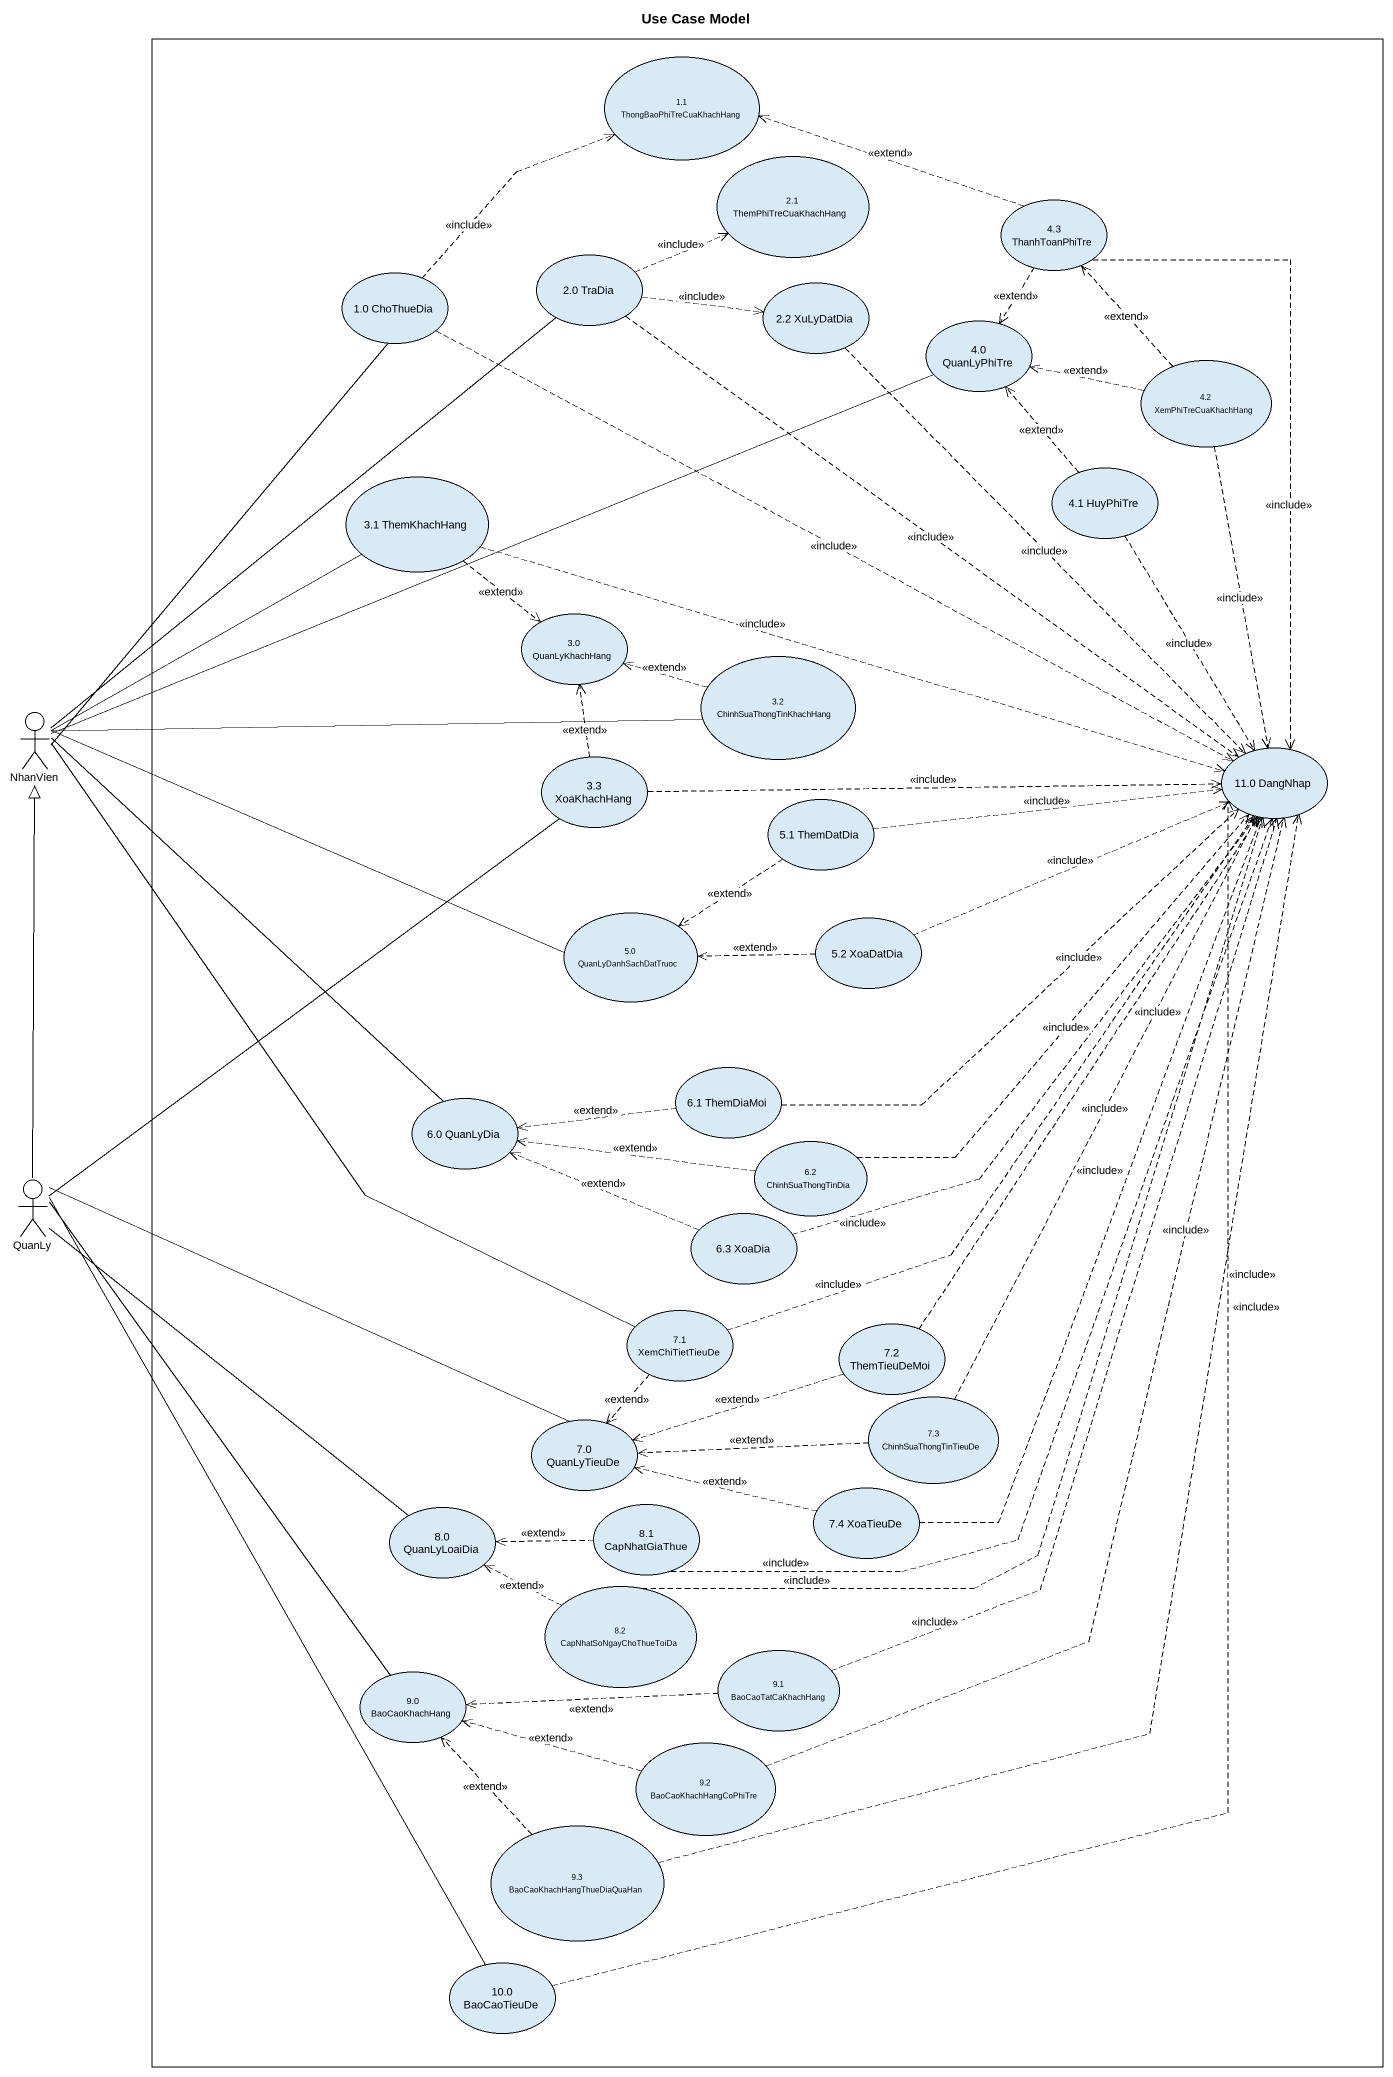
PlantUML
@startuml
title Use Case Model
rectangle " " as rectangle1 {
  usecase "1.1 ThongBaoPhiTreCuaKhachHang" as u1_1_ThongBaoPhiTreCuaKhachHa
  usecase "2.1 ThemPhiTreCuaKhachHang" as u2_1_ThemPhiTreCuaKhachHang
  usecase "4.3 ThanhToanPhiTre" as u4_3_ThanhToanPhiTre
  usecase "1.0 ChoThueDia" as u1_0_ChoThueDia
  usecase "2.0 TraDia" as u2_0_TraDia
  usecase "2.2 XuLyDatDia" as u2_2_XuLyDatDia
  usecase "4.0 QuanLyPhiTre" as u4_0_QuanLyPhiTre
  usecase "4.2 XemPhiTreCuaKhachHang" as u4_2_XemPhiTreCuaKhachHang
  usecase "4.1 HuyPhiTre" as u4_1_HuyPhiTre
  usecase "3.1 ThemKhachHang" as u3_1_ThemKhachHang
  usecase "3.0 QuanLyKhachHang" as u3_0_QuanLyKhachHang
  usecase "3.2 ChinhSuaThongTinKhachHang" as u3_2_ChinhSuaThongTinKhachHan
  usecase "3.3 XoaKhachHang" as u3_3_XoaKhachHang
  usecase "11.0 DangNhap" as u11_0_DangNhap
  usecase "5.1 ThemDatDia" as u5_1_ThemDatDia
  usecase "5.0 QuanLyDanhSachDatTruoc" as u5_0_QuanLyDanhSachDatTruoc
  usecase "5.2 XoaDatDia" as u5_2_XoaDatDia
  usecase "6.0 QuanLyDia" as u6_0_QuanLyDia
  usecase "6.1 ThemDiaMoi" as u6_1_ThemDiaMoi
  usecase "6.2 ChinhSuaThongTinDia" as u6_2_ChinhSuaThongTinDia
  usecase "6.3 XoaDia" as u6_3_XoaDia
  usecase "7.1 XemChiTietTieuDe" as u7_1_XemChiTietTieuDe
  usecase "7.2 ThemTieuDeMoi" as u7_2_ThemTieuDeMoi
  usecase "7.0 QuanLyTieuDe" as u7_0_QuanLyTieuDe
  usecase "7.3 ChinhSuaThongTinTieuDe" as u7_3_ChinhSuaThongTinTieuDe
  usecase "8.0 QuanLyLoaiDia" as u8_0_QuanLyLoaiDia
  usecase "8.1 CapNhatGiaThue" as u8_1_CapNhatGiaThue
  usecase "7.4 XoaTieuDe" as u7_4_XoaTieuDe
  usecase "8.2 CapNhatSoNgayChoThueToiDa" as u8_2_CapNhatSoNgayChoThueToiD
  usecase "9.1 BaoCaoTatCaKhachHang" as u9_1_BaoCaoTatCaKhachHang
  usecase "9.0 BaoCaoKhachHang" as u9_0_BaoCaoKhachHang
  usecase "9.2 BaoCaoKhachHangCoPhiTre" as u9_2_BaoCaoKhachHangCoPhiTre
  usecase "9.3 BaoCaoKhachHangThueDiaQuaHan" as u9_3_BaoCaoKhachHangThueDiaQu
  usecase "10.0 BaoCaoTieuDe" as u10_0_BaoCaoTieuDe
}
actor NhanVien
actor QuanLy
u4_3_ThanhToanPhiTre .left.> u1_1_ThongBaoPhiTreCuaKhachHa : <<extend>>
u4_3_ThanhToanPhiTre ..> u4_0_QuanLyPhiTre : <<extend>>
u4_3_ThanhToanPhiTre ..> u11_0_DangNhap : <<include>>
u1_0_ChoThueDia .up.> u1_1_ThongBaoPhiTreCuaKhachHa : <<include>>
u1_0_ChoThueDia .right.> u11_0_DangNhap : <<include>>
u2_0_TraDia .right.> u2_1_ThemPhiTreCuaKhachHang : <<include>>
u2_0_TraDia .right.> u2_2_XuLyDatDia : <<include>>
u2_0_TraDia ..> u11_0_DangNhap : <<include>>
u2_2_XuLyDatDia ..> u11_0_DangNhap : <<include>>
u4_2_XemPhiTreCuaKhachHang .up.> u4_3_ThanhToanPhiTre : <<extend>>
u4_2_XemPhiTreCuaKhachHang .left.> u4_0_QuanLyPhiTre : <<extend>>
u4_2_XemPhiTreCuaKhachHang ..> u11_0_DangNhap : <<include>>
u4_1_HuyPhiTre .up.> u4_0_QuanLyPhiTre : <<extend>>
u4_1_HuyPhiTre ..> u11_0_DangNhap : <<include>>
u3_1_ThemKhachHang ..> u3_0_QuanLyKhachHang : <<extend>>
u3_1_ThemKhachHang .right.> u11_0_DangNhap : <<include>>
u3_2_ChinhSuaThongTinKhachHan .left.> u3_0_QuanLyKhachHang : <<extend>>
NhanVien -up- u1_0_ChoThueDia
NhanVien -up- u2_0_TraDia
NhanVien -right- u4_0_QuanLyPhiTre
NhanVien -up- u3_1_ThemKhachHang
NhanVien -right- u3_2_ChinhSuaThongTinKhachHan
NhanVien -right- u5_0_QuanLyDanhSachDatTruoc
NhanVien -- u6_0_QuanLyDia
NhanVien -- u7_1_XemChiTietTieuDe
u3_3_XoaKhachHang .up.> u3_0_QuanLyKhachHang : <<extend>>
u3_3_XoaKhachHang .right.> u11_0_DangNhap : <<include>>
u5_1_ThemDatDia .right.> u11_0_DangNhap : <<include>>
u5_1_ThemDatDia ..> u5_0_QuanLyDanhSachDatTruoc : <<extend>>
u5_2_XoaDatDia .right.> u11_0_DangNhap : <<include>>
u5_2_XoaDatDia .left.> u5_0_QuanLyDanhSachDatTruoc : <<extend>>
u6_1_ThemDiaMoi .right.> u11_0_DangNhap : <<include>>
u6_1_ThemDiaMoi .left.> u6_0_QuanLyDia : <<extend>>
u6_2_ChinhSuaThongTinDia .up.> u11_0_DangNhap : <<include>>
u6_2_ChinhSuaThongTinDia .left.> u6_0_QuanLyDia : <<extend>>
QuanLy -up-|> NhanVien
QuanLy -up- u3_3_XoaKhachHang
QuanLy -right- u7_0_QuanLyTieuDe
QuanLy -- u8_0_QuanLyLoaiDia
QuanLy -- u9_0_BaoCaoKhachHang
QuanLy -- u10_0_BaoCaoTieuDe
u6_3_XoaDia .up.> u11_0_DangNhap : <<include>>
u6_3_XoaDia .left.> u6_0_QuanLyDia : <<extend>>
u7_1_XemChiTietTieuDe .up.> u11_0_DangNhap : <<include>>
u7_1_XemChiTietTieuDe ..> u7_0_QuanLyTieuDe : <<extend>>
u7_2_ThemTieuDeMoi .up.> u11_0_DangNhap : <<include>>
u7_2_ThemTieuDeMoi .left.> u7_0_QuanLyTieuDe : <<extend>>
u7_3_ChinhSuaThongTinTieuDe .up.> u11_0_DangNhap : <<include>>
u7_3_ChinhSuaThongTinTieuDe .left.> u7_0_QuanLyTieuDe : <<extend>>
u8_1_CapNhatGiaThue .up.> u11_0_DangNhap : <<include>>
u8_1_CapNhatGiaThue .left.> u8_0_QuanLyLoaiDia : <<extend>>
u7_4_XoaTieuDe .up.> u11_0_DangNhap : <<include>>
u7_4_XoaTieuDe .left.> u7_0_QuanLyTieuDe : <<extend>>
u8_2_CapNhatSoNgayChoThueToiD .up.> u11_0_DangNhap : <<include>>
u8_2_CapNhatSoNgayChoThueToiD .left.> u8_0_QuanLyLoaiDia : <<extend>>
u9_1_BaoCaoTatCaKhachHang .up.> u11_0_DangNhap : <<include>>
u9_1_BaoCaoTatCaKhachHang .left.> u9_0_BaoCaoKhachHang : <<extend>>
u9_2_BaoCaoKhachHangCoPhiTre .up.> u11_0_DangNhap : <<include>>
u9_2_BaoCaoKhachHangCoPhiTre .left.> u9_0_BaoCaoKhachHang : <<extend>>
u9_3_BaoCaoKhachHangThueDiaQu .up.> u11_0_DangNhap : <<include>>
u9_3_BaoCaoKhachHangThueDiaQu .up.> u9_0_BaoCaoKhachHang : <<extend>>
u10_0_BaoCaoTieuDe .up.> u11_0_DangNhap : <<include>>
@enduml
